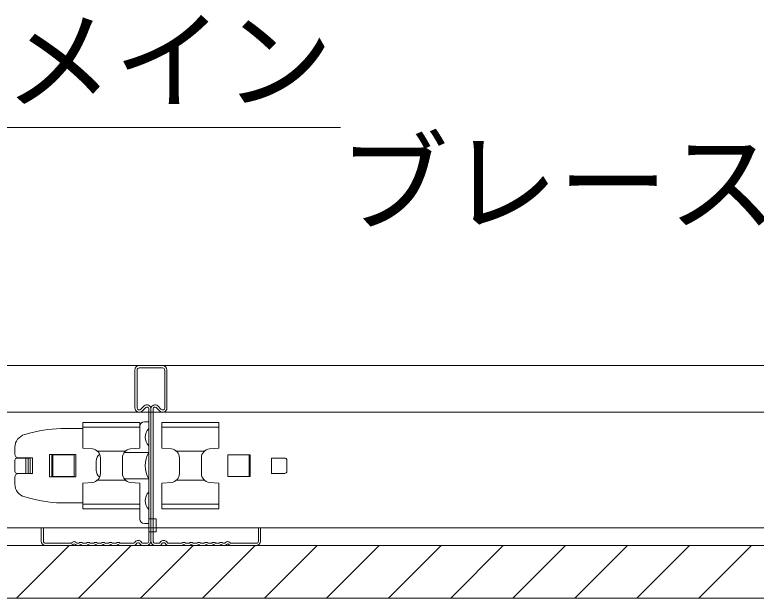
# Model space of a CAD drawing. Units: millimetres at full size, sheet at 1:10; details may follow other scales. Extents: x -2077 to 2023, y -1433 to 1417.
# Drawn here: x 241.3 to 410.3, y 401.5 to 534.4 of the extents above; entities that cross this region are included whole.
import ezdxf
from ezdxf.enums import TextEntityAlignment as Align

# ---------------------------------------------------------------- set-up
doc = ezdxf.new("R2010")
doc.units = ezdxf.units.MM
doc.header["$LTSCALE"] = 10
for name, color, linetype, lineweight in [('1-0_断面', 7, 'Continuous', 9), ('1-2_文字', 7, 'Continuous', 9), ('1-3_ＤＨクロス', 7, 'Continuous', 9)]:
    doc.layers.add(name, color=color, linetype=linetype, lineweight=lineweight)
doc.styles.add('ＭＳ ゴシック', font='')
doc.styles.get('ＭＳ ゴシック').set_extended_font_data('MS Gothic')

msp = doc.modelspace()

# ---------------------------------------------------------------- linework, layer by layer
at = {"layer": '1-0_断面'}
for p, q in [((-165.65, 454.46), (604.33, 454.46)), ((-165.65, 443.86), (604.33, 443.86)), ((256.85, 435.66), (256.85, 441.49)), ((269.85, 441.49), (256.85, 441.49)), ((269.85, 435.66), (269.85, 441.49)), ((270.85, 441.66), (271.85, 441.66)), ((274.85, 441.49), (274.85, 435.66)), ((274.85, 441.49), (287.85, 441.49)), ((252.77, 440.16), (256.85, 440.16)), ((269.85, 440.46), (256.85, 440.46)), ((274.85, 440.46), (287.85, 440.46)), ((243.58, 438.76), (245, 439.14)), ((241.35, 435.86), (241.35, 434.26)), ((256.85, 435.66), (259.03, 435.47)), ((266.48, 434.94), (260.22, 434.94)), ((266.24, 434.66), (271.85, 434.66)), ((269.85, 435.66), (267.68, 435.47)), ((274.85, 435.66), (277.03, 435.47)), ((278.22, 434.94), (284.48, 434.94)), ((241.35, 432.91), (241.35, 430.41)), ((241.85, 433.41), (244.85, 433.41)), ((242.15, 433.46), (245.35, 433.46)), ((243.85, 433.41), (243.85, 429.91)), ((244.35, 433.41), (244.35, 429.91)), ((244.85, 433.41), (244.85, 429.91)), ((245.35, 433.46), (245.35, 429.86)), ((249.25, 434.21), (249.75, 434.21)), ((249.25, 429.11), (249.25, 434.21)), ((249.75, 434.21), (249.75, 429.11)), ((255.25, 434.21), (249.75, 434.21)), ((249.75, 434.16), (249.75, 429.16)), ((254.85, 434.16), (249.75, 434.16)), ((249.97, 434.16), (249.97, 429.16)), ((254.85, 429.16), (254.85, 434.16)), ((255.25, 429.11), (255.25, 434.21)), ((259.85, 432.66), (259.85, 430.66)), ((260.85, 433.48), (260.85, 429.85)), ((265.85, 433.48), (265.85, 429.85)), ((278.85, 433.48), (278.85, 429.85)), ((283.85, 433.48), (283.85, 429.85)), ((289.85, 429.16), (289.85, 434.16)), ((289.85, 434.16), (294.96, 434.16)), ((294.74, 434.16), (294.74, 429.16)), ((294.85, 434.16), (294.85, 429.16)), ((294.96, 434.16), (294.96, 429.16)), ((302.85, 433.41), (299.85, 433.41)), ((299.85, 433.41), (299.85, 429.91)), ((303.35, 432.91), (303.35, 430.41)), ((241.85, 429.91), (244.85, 429.91)), ((242.15, 429.86), (245.35, 429.86)), ((302.85, 429.91), (299.85, 429.91)), ((241.35, 427.46), (241.35, 429.06)), ((249.75, 429.11), (249.25, 429.11)), ((249.75, 429.16), (254.85, 429.16)), ((249.75, 429.11), (255.25, 429.11)), ((256.85, 427.66), (259.03, 427.85)), ((256.85, 427.66), (256.85, 421.83)), ((266.48, 428.39), (260.22, 428.39)), ((266.24, 428.66), (271.85, 428.66)), ((269.85, 427.66), (267.68, 427.85)), ((269.85, 427.66), (269.85, 421.83)), ((274.85, 427.66), (277.03, 427.85)), ((274.85, 427.66), (274.85, 421.83)), ((278.22, 428.39), (284.48, 428.39)), ((294.96, 429.16), (289.85, 429.16)), ((243.58, 424.57), (245, 424.18)), ((252.77, 423.16), (256.85, 423.16)), ((269.85, 422.86), (256.85, 422.86)), ((269.85, 423.16), (269.85, 419.46)), ((274.85, 422.86), (287.85, 422.86)), ((269.85, 421.83), (256.85, 421.83)), ((274.85, 421.83), (287.85, 421.83)), ((271.85, 419.56), (273.55, 419.56)), ((-253.81, 417.46), (726.85, 417.46)), ((270.85, 418.46), (271.85, 418.46)), ((-253.81, 413.46), (727.35, 413.46)), ((241.69, 401.46), (253.69, 413.46)), ((255.83, 401.46), (267.83, 413.46)), ((269.97, 401.46), (281.97, 413.46)), ((284.11, 401.46), (296.11, 413.46)), ((298.26, 401.46), (310.26, 413.46)), ((312.4, 401.46), (324.4, 413.46)), ((326.54, 401.46), (338.54, 413.46)), ((340.68, 401.46), (352.68, 413.46)), ((354.83, 401.46), (366.83, 413.46)), ((368.97, 401.46), (380.97, 413.46)), ((383.11, 401.46), (395.11, 413.46)), ((397.25, 401.46), (409.25, 413.46)), ((-253.81, 401.46), (1689.45, 401.46))]:
    msp.add_line(p, q, dxfattribs=at)
for points in [[(287.85, 441.49), (287.85, 435.66), (285.68, 435.47)], [(287.85, 421.83), (287.85, 427.66), (285.68, 427.85)], [(271.85, 416.56), (273.55, 416.56), (273.55, 419.56)]]:
    msp.add_lwpolyline(points, dxfattribs=at)
for centre, radius, start, end in [((270.85, 440.66), 1, 90, 180), ((252.77, 410.16), 30, 90, 105), ((273.95, 438.16), 2.9, 136.3972, 223.6028), ((244.35, 435.86), 3, 105, 180), ((258.85, 433.48), 2, 0, 85), ((267.85, 433.48), 2, 95, 180), ((277.08, 431.66), 6.03, 150.1372, 209.8628), ((276.85, 433.48), 2, 0, 85), ((285.85, 433.48), 2, 95, 180), ((242.15, 434.26), 0.8, 180, 270), ((241.85, 432.91), 0.5, 90, 180), ((261.85, 432.66), 2, 125.7767, 180), ((302.85, 432.91), 0.5, 0, 90), ((241.85, 430.41), 0.5, 180, 270), ((242.15, 429.06), 0.8, 90, 180), ((258.85, 429.85), 2, 275, 0), ((261.85, 430.66), 2, 180, 234.2233), ((267.85, 429.85), 2, 180, 265), ((276.85, 429.85), 2, 275, 0), ((285.85, 429.85), 2, 180, 265), ((302.85, 430.41), 0.5, 270, 0), ((244.35, 427.46), 3, 180, 255), ((252.77, 453.16), 30, 255, 270), ((273.95, 423.66), 2.9, 136.3972, 223.6028), ((270.85, 419.46), 1, 180, 270)]:
    msp.add_arc(centre, radius, start, end, dxfattribs=at)
at = {"layer": '1-2_文字'}
msp.add_line((191.26, 508.73), (315.6, 508.73), dxfattribs=at)
at = {"layer": '1-3_ＤＨクロス'}
for p, q in [((268.7, 453.46), (268.7, 444.86)), ((269.2, 444.86), (269.2, 453.46)), ((269.7, 454.46), (275, 454.46)), ((269.7, 453.96), (275, 453.96)), ((275.5, 444.86), (275.5, 453.46)), ((276, 453.46), (276, 444.86)), ((270.08, 444.53), (270.82, 445.27)), ((270.41, 444.16), (271.17, 444.92)), ((271.85, 444.63), (271.85, 414.46)), ((272.35, 444.63), (272.35, 414.46)), ((272.85, 444.63), (272.85, 414.46)), ((274.3, 444.16), (273.54, 444.92)), ((274.63, 444.53), (273.89, 445.27)), ((272.35, 443.6), (272.35, 414.46)), ((247.35, 417.46), (247.85, 417.46)), ((247.35, 414.46), (247.35, 417.46)), ((247.85, 417.46), (247.85, 414.46)), ((297.35, 417.46), (296.85, 417.46)), ((296.85, 417.46), (296.85, 414.46)), ((297.35, 414.46), (297.35, 417.46)), ((254.36, 414.16), (254.22, 414.02)), ((255.49, 414.02), (255.35, 414.16)), ((268.61, 414.11), (268.77, 414.29)), ((270.3, 414.11), (270.14, 414.29)), ((274.41, 414.11), (274.57, 414.29)), ((276.1, 414.11), (275.94, 414.29)), ((289.22, 414.02), (289.36, 414.16)), ((290.35, 414.16), (290.49, 414.02)), ((248.35, 413.96), (254.08, 413.96)), ((248.35, 413.46), (254.08, 413.46)), ((254.71, 413.8), (254.58, 413.67)), ((255, 413.8), (255.13, 413.67)), ((255.79, 413.96), (255.63, 413.96)), ((255.79, 413.46), (255.63, 413.46)), ((256.92, 413.96), (257.49, 413.96)), ((256.92, 413.46), (257.49, 413.46)), ((258.62, 413.96), (259.19, 413.96)), ((259.19, 413.46), (258.62, 413.46)), ((260.32, 413.96), (260.89, 413.96)), ((260.89, 413.46), (260.32, 413.46)), ((262.02, 413.96), (262.59, 413.96)), ((262.02, 413.46), (262.59, 413.46)), ((263.72, 413.96), (264.29, 413.96)), ((264.29, 413.46), (263.72, 413.46)), ((268.3, 413.96), (265.42, 413.96)), ((265.42, 413.46), (268.29, 413.46)), ((269.15, 413.97), (268.99, 413.78)), ((269.76, 413.97), (269.92, 413.78)), ((271.35, 413.96), (270.61, 413.96)), ((270.61, 413.46), (271.35, 413.46)), ((273.35, 413.96), (274.1, 413.96)), ((274.1, 413.46), (273.35, 413.46)), ((274.95, 413.97), (274.79, 413.78)), ((275.56, 413.97), (275.72, 413.78)), ((276.41, 413.96), (279.29, 413.96)), ((279.29, 413.46), (276.42, 413.46)), ((280.99, 413.96), (280.42, 413.96)), ((280.42, 413.46), (280.99, 413.46)), ((282.69, 413.96), (282.12, 413.96)), ((282.12, 413.46), (282.69, 413.46)), ((284.39, 413.96), (283.82, 413.96)), ((283.82, 413.46), (284.39, 413.46)), ((286.09, 413.96), (285.52, 413.96)), ((285.52, 413.46), (286.09, 413.46)), ((287.79, 413.96), (287.22, 413.96)), ((287.22, 413.46), (287.79, 413.46)), ((288.92, 413.96), (289.08, 413.96)), ((288.92, 413.46), (289.08, 413.46)), ((289.71, 413.8), (289.58, 413.67)), ((290, 413.8), (290.13, 413.67)), ((296.35, 413.96), (290.63, 413.96)), ((296.35, 413.46), (290.63, 413.46))]:
    msp.add_line(p, q, dxfattribs=at)
for centre, radius, start, end in [((269.7, 453.46), 1, 90, 180), ((269.7, 453.46), 0.5, 90, 180), ((275, 453.46), 1, 0, 90), ((275, 453.46), 0.5, 0, 90), ((269.7, 444.86), 1, 180, 315), ((269.7, 444.86), 0.5, 180, 317.848), ((271.45, 444.63), 0.9, 0, 135), ((271.45, 444.63), 0.4, 0, 135), ((273.25, 444.63), 0.9, 45, 180), ((273.25, 444.63), 0.4, 45, 180), ((275, 444.86), 1, 225, 0), ((275, 444.86), 0.5, 222.152, 0), ((248.35, 414.46), 1, 180, 270), ((248.35, 414.46), 0.5, 180, 270), ((254.85, 413.66), 0.7, 45, 135), ((256.35, 413.46), 0.7, 51.0576, 128.9424), ((258.05, 413.46), 0.7, 51.0576, 128.9424), ((259.75, 413.46), 0.7, 51.0576, 128.9424), ((261.45, 413.46), 0.7, 51.0576, 128.9424), ((263.15, 413.46), 0.7, 51.0576, 128.9424), ((264.85, 413.46), 0.7, 51.0576, 128.9424), ((268.3, 414.36), 0.4, 270, 320), ((269.45, 413.71), 0.9, 40, 140), ((269.45, 413.71), 0.4, 40, 140), ((270.61, 414.36), 0.4, 220, 270), ((271.35, 414.46), 1, 270, 0), ((271.35, 414.46), 0.5, 270, 0), ((273.35, 414.46), 1, 180, 270), ((273.35, 414.46), 0.5, 180, 270), ((274.1, 414.36), 0.4, 270, 320), ((275.25, 413.71), 0.9, 40, 140), ((275.25, 413.71), 0.4, 40, 140), ((276.41, 414.36), 0.4, 220, 270), ((279.85, 413.46), 0.7, 51.0576, 128.9424), ((281.55, 413.46), 0.7, 51.0576, 128.9424), ((283.25, 413.46), 0.7, 51.0576, 128.9424), ((284.95, 413.46), 0.7, 51.0576, 128.9424), ((286.65, 413.46), 0.7, 51.0576, 128.9424), ((288.35, 413.46), 0.7, 51.0576, 128.9424), ((289.85, 413.66), 0.7, 45, 135), ((296.35, 414.46), 1, 270, 0), ((296.35, 414.46), 0.5, 270, 0), ((254.08, 414.16), 0.2, 270, 315), ((254.08, 414.16), 0.7, 270, 315), ((254.85, 413.66), 0.2, 45, 135), ((255.63, 414.16), 0.7, 225, 270), ((255.63, 414.16), 0.2, 225, 270), ((255.79, 414.16), 0.2, 270, 308.9424), ((255.79, 414.16), 0.7, 270, 308.9424), ((256.35, 413.46), 0.2, 53.1301, 128.9424), ((256.92, 414.16), 0.7, 231.0576, 270), ((256.92, 414.16), 0.2, 231.0576, 270), ((257.49, 414.16), 0.2, 270, 308.9424), ((257.49, 414.16), 0.7, 270, 308.9424), ((258.05, 413.46), 0.2, 51.0576, 126.8699), ((258.62, 414.16), 0.7, 231.0576, 270), ((258.62, 414.16), 0.2, 231.0576, 270), ((259.19, 414.16), 0.2, 270, 308.9424), ((259.19, 414.16), 0.7, 270, 308.9424), ((259.75, 413.46), 0.2, 51.0576, 126.8699), ((260.32, 414.16), 0.7, 231.0576, 270), ((260.32, 414.16), 0.2, 231.0576, 270), ((260.89, 414.16), 0.2, 270, 308.9424), ((260.89, 414.16), 0.7, 270, 308.9424), ((261.45, 413.46), 0.2, 51.0576, 126.8699), ((262.02, 414.16), 0.7, 231.0576, 270), ((262.02, 414.16), 0.2, 231.0576, 270), ((262.59, 414.16), 0.2, 270, 308.9424), ((262.59, 414.16), 0.7, 270, 308.9424), ((263.15, 413.46), 0.2, 51.0576, 126.8699), ((263.72, 414.16), 0.7, 231.0576, 270), ((263.72, 414.16), 0.2, 231.0576, 270), ((264.29, 414.16), 0.2, 270, 308.9424), ((264.29, 414.16), 0.7, 270, 308.9424), ((264.85, 413.46), 0.2, 51.0576, 126.8699), ((265.42, 414.16), 0.7, 231.0576, 270), ((265.42, 414.16), 0.2, 231.0576, 270), ((268.3, 414.36), 0.9, 270, 320), ((270.61, 414.36), 0.9, 220, 270), ((274.1, 414.36), 0.9, 270, 320), ((276.41, 414.36), 0.9, 220, 270), ((279.29, 414.16), 0.2, 270, 308.9424), ((279.29, 414.16), 0.7, 270, 308.9424), ((279.85, 413.46), 0.2, 53.1301, 128.9424), ((280.42, 414.16), 0.7, 231.0576, 270), ((280.42, 414.16), 0.2, 231.0576, 270), ((280.99, 414.16), 0.2, 270, 308.9424), ((280.99, 414.16), 0.7, 270, 308.9424), ((281.55, 413.46), 0.2, 53.1301, 128.9424), ((282.12, 414.16), 0.7, 231.0576, 270), ((282.12, 414.16), 0.2, 231.0576, 270), ((282.69, 414.16), 0.2, 270, 308.9424), ((282.69, 414.16), 0.7, 270, 308.9424), ((283.25, 413.46), 0.2, 53.1301, 128.9424), ((283.82, 414.16), 0.7, 231.0576, 270), ((283.82, 414.16), 0.2, 231.0576, 270), ((284.39, 414.16), 0.2, 270, 308.9424), ((284.39, 414.16), 0.7, 270, 308.9424), ((284.95, 413.46), 0.2, 53.1301, 128.9424), ((285.52, 414.16), 0.7, 231.0576, 270), ((285.52, 414.16), 0.2, 231.0576, 270), ((286.09, 414.16), 0.2, 270, 308.9424), ((286.09, 414.16), 0.7, 270, 308.9424), ((286.65, 413.46), 0.2, 53.1301, 128.9424), ((287.22, 414.16), 0.7, 231.0576, 270), ((287.22, 414.16), 0.2, 231.0576, 270), ((287.79, 414.16), 0.2, 270, 308.9424), ((287.79, 414.16), 0.7, 270, 308.9424), ((288.35, 413.46), 0.2, 51.0576, 126.8699), ((288.92, 414.16), 0.7, 231.0576, 270), ((288.92, 414.16), 0.2, 231.0576, 270), ((289.08, 414.16), 0.2, 270, 315), ((289.08, 414.16), 0.7, 270, 315), ((289.85, 413.66), 0.2, 45, 135), ((290.63, 414.16), 0.7, 225, 270), ((290.63, 414.16), 0.2, 225, 270)]:
    msp.add_arc(centre, radius, start, end, dxfattribs=at)

# ---------------------------------------------------------------- texts
at = {"layer": '1-2_文字', "style": 'ＭＳ ゴシック'}
for s, p in [('ＤＨメイン', (188.86, 509.35)), ('ブレース角度60°以下', (315.19, 481.54))]:
    msp.add_text(s, height=18.33, dxfattribs=at).set_placement(p, align=Align.BOTTOM_LEFT)

doc.saveas('drawing.dxf')
